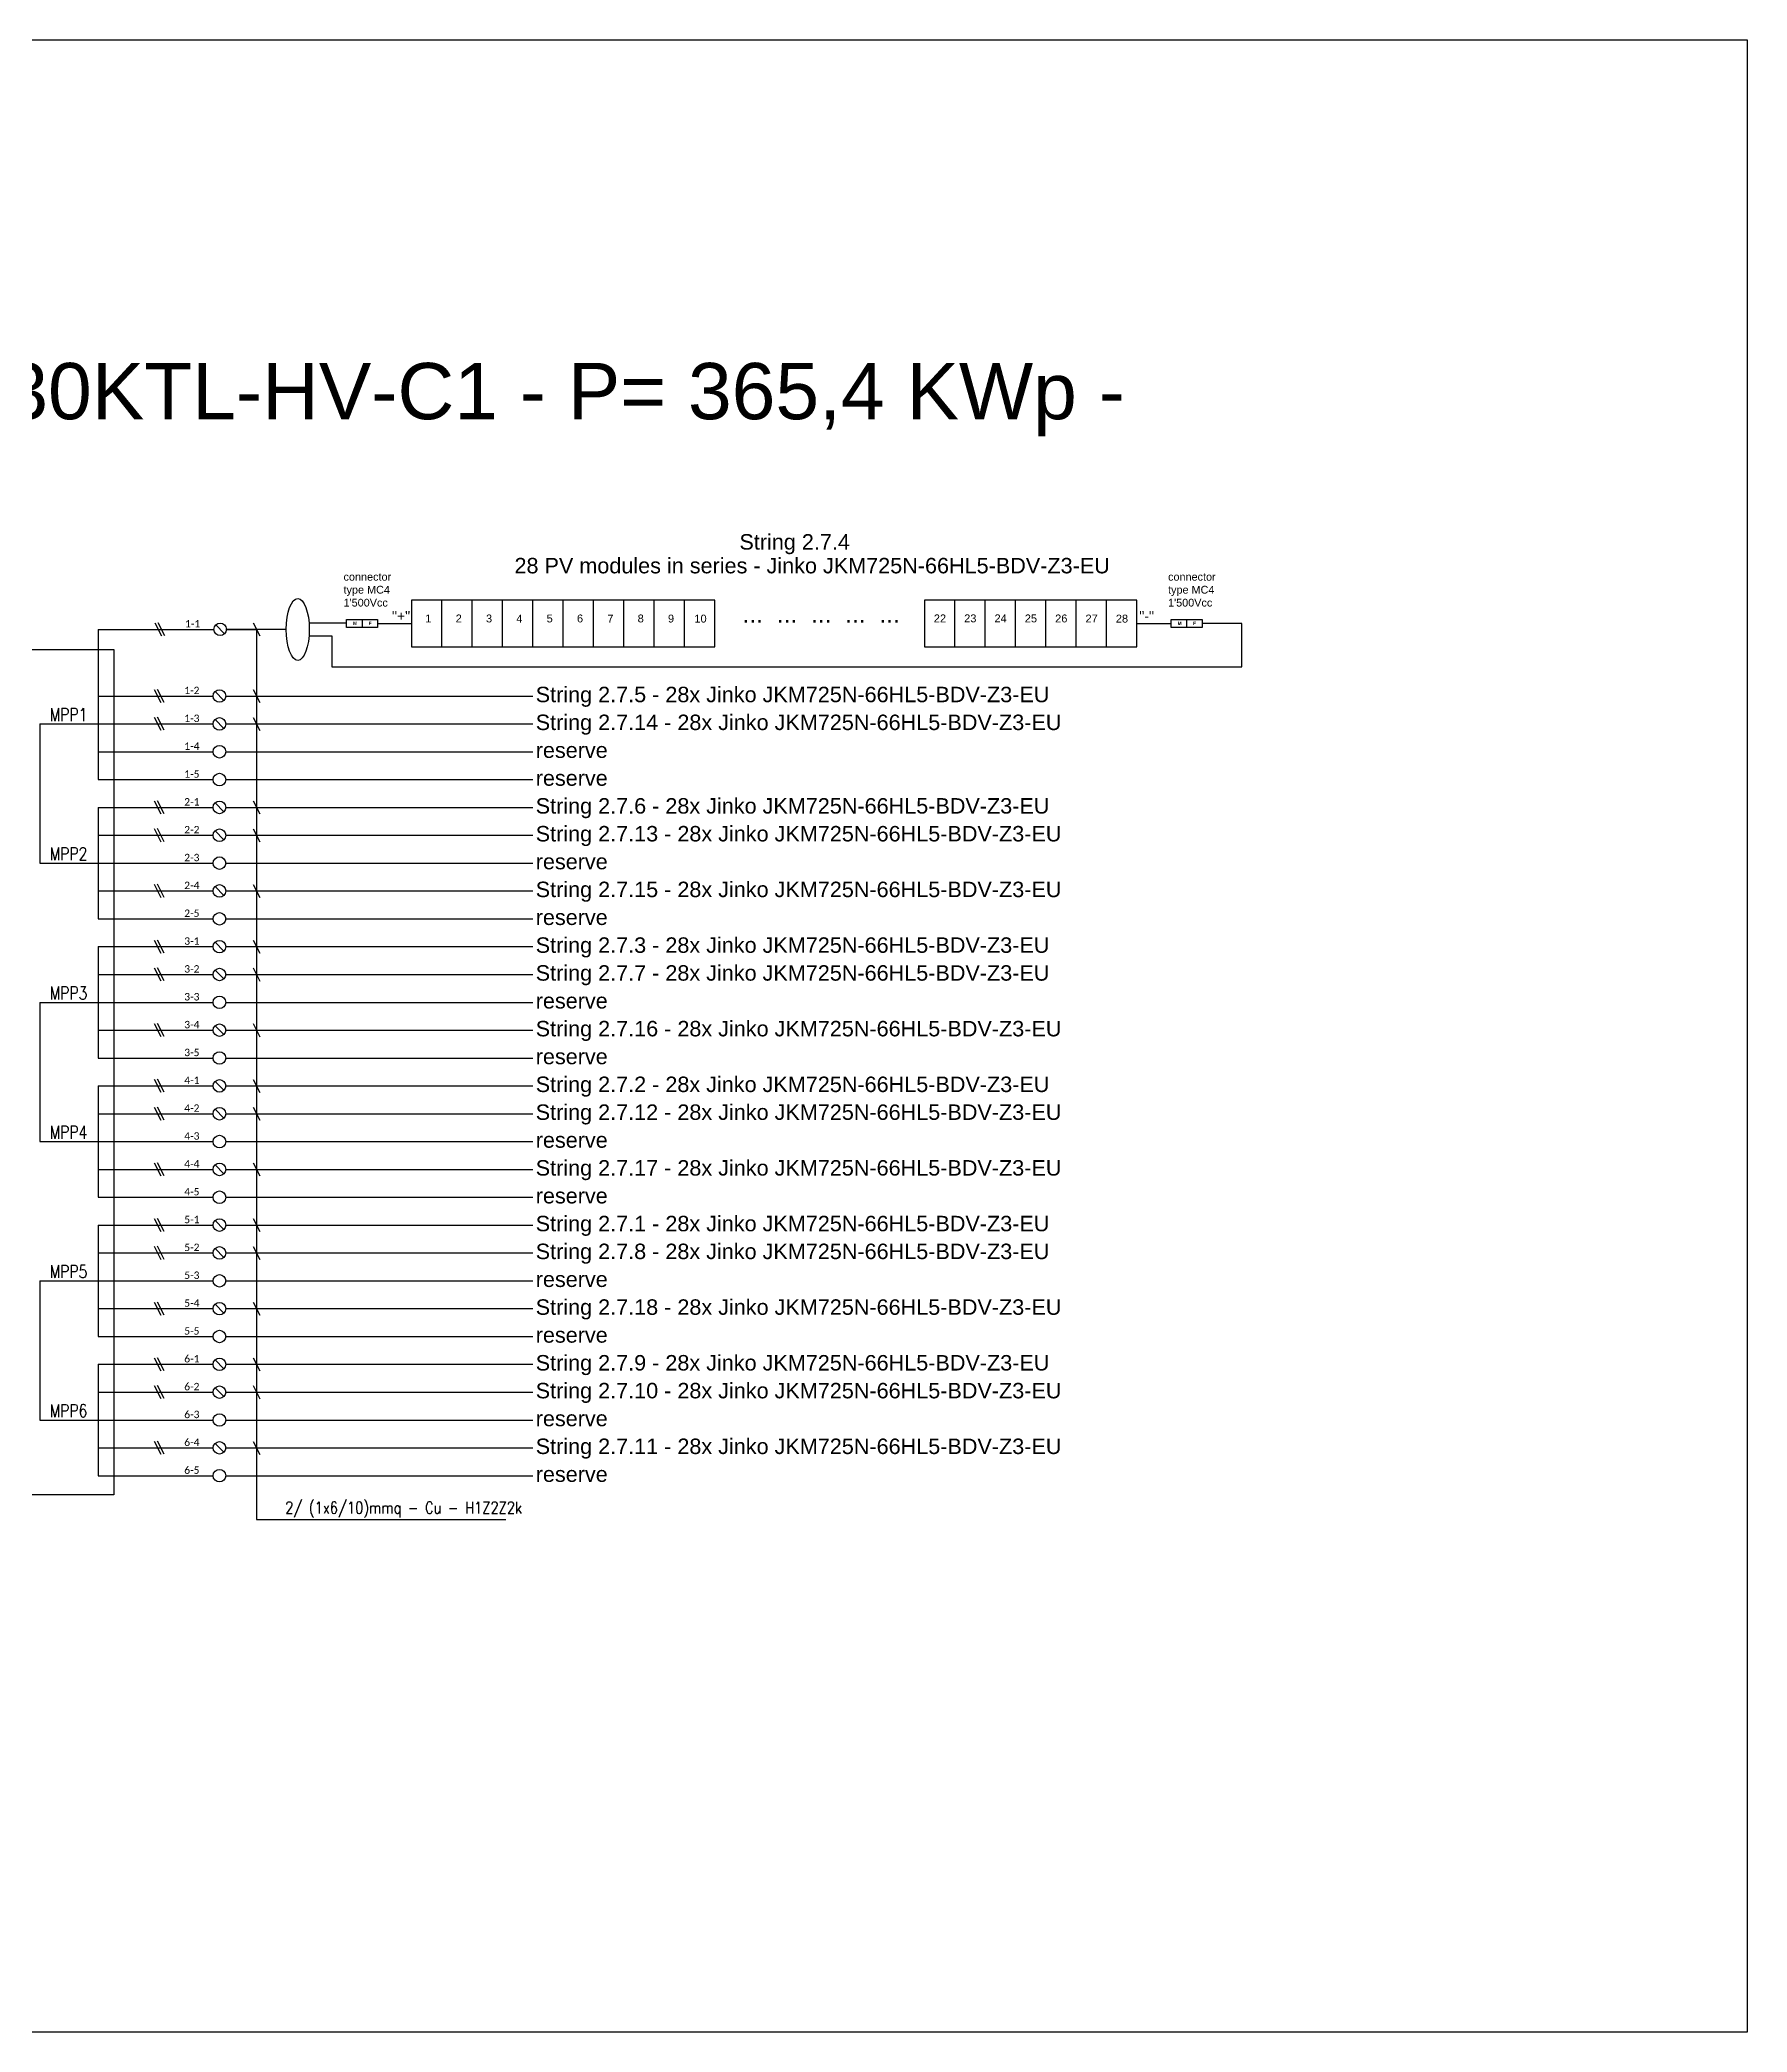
# Model space of a CAD drawing. Header units: millimetres. Extents: x 14856 to 141494, y 133975 to 167686.
# Drawn here: x 106175 to 112850, y 146011 to 153798 of the extents above; entities that cross this region are included whole.
import ezdxf

# ---------------------------------------------------------------- set-up
doc = ezdxf.new("R2010")
doc.units = ezdxf.units.MM
doc.linetypes.add('TRATTEGGIATA', pattern=[19.05, 12.7, -6.35])
doc.layers.add('-Testi', color=1, linetype='Continuous')
doc.layers.add('TRATTEGGIATA', color=40, linetype='TRATTEGGIATA')
doc.styles.add('Legend', font='calibri.ttf')
doc.styles.add('SIMPLEX', font='SIMPLEX', dxfattribs={"width": 0.8})
doc.styles.get("Standard").update_dxf_attribs({"font": 'arial.ttf'})

# ---------------------------------------------------------------- blocks, each defined once
blk = doc.blocks.new('P00')
at = {"color": 1}
for points in [[(-18.7, 25.7), (6.8, -25.3)], [(19.6, -25.3), (-5.9, 25.7)]]:
    blk.add_lwpolyline(points, dxfattribs=at)

msp = doc.modelspace()

# ---------------------------------------------------------------- linework, layer by layer
for points in [[(107628.1, 151608.3), (107628.1, 151425.9), (108813.8, 151425.9), (108813.8, 151607.8), (107628.1, 151607.8)], [(107746.7, 151425.9), (107746.7, 151607.8)], [(107865.2, 151425.7), (107865.2, 151607.5)], [(107983.8, 151425.4), (107983.8, 151607.2)], [(108102.4, 151425.9), (108102.4, 151607.8)], [(108221, 151425.7), (108221, 151607.5)], [(108339.5, 151425.4), (108339.5, 151607.2)], [(108458.1, 151425.9), (108458.1, 151607.8)], [(108576.7, 151425.7), (108576.7, 151607.5)], [(108695.3, 151425.4), (108695.3, 151607.2)], [(109633.8, 151608.3), (109633.8, 151425.9), (110463.9, 151425.9), (110463.9, 151607.8), (109633.8, 151607.8)], [(109752.4, 151425.9), (109752.4, 151607.8)], [(109871, 151425.7), (109871, 151607.5)], [(109989.6, 151425.4), (109989.6, 151607.2)], [(110108.2, 151425.9), (110108.2, 151607.8)], [(110226.7, 151425.7), (110226.7, 151607.5)], [(110226.7, 151425.7), (110226.7, 151607.5)], [(110345.3, 151425.4), (110345.3, 151607.2)], [(110345.3, 151425.4), (110345.3, 151607.2)], [(110463.9, 151425.9), (110463.9, 151607.8)], [(106403.2, 151493.9), (106403.2, 150906.7)], [(106897.5, 151476.5), (106862.8, 151511.3)], [(106901.8, 151493.9), (107021.8, 151493.9), (107021.8, 148014.4)], [(107009.1, 151519.4), (107034.6, 151468.4)], [(107009.1, 151519.4), (107034.6, 151468.4)], [(107434.6, 151532.4), (107434.6, 151501.8)], [(107495.2, 151517.1), (107628.1, 151517.1)], [(110464.4, 151517.1), (110597.3, 151517.1)], [(110657.9, 151532.4), (110657.9, 151501.8)], [(106894.6, 151215.9), (106859.9, 151250.6)], [(107009.1, 151258.8), (107034.6, 151207.7)], [(106175, 151124.4), (106403.2, 151124.4)], [(106175, 151124.4), (106175, 150580.2)], [(106894.6, 151107), (106859.9, 151141.8)], [(107009.1, 151149.9), (107034.6, 151098.9)], [(106403.2, 150797.9), (106403.2, 150362.5)], [(106894.6, 150780.5), (106859.9, 150815.3)], [(107009.1, 150823.4), (107034.6, 150772.4)], [(106894.6, 150671.7), (106859.9, 150706.5)], [(107009.1, 150714.6), (107034.6, 150663.6)], [(106175, 150580.2), (106403.2, 150580.2)], [(106894.6, 150454), (106859.9, 150488.8)], [(107009.1, 150496.9), (107034.6, 150445.9)], [(106403.2, 150253.7), (106403.2, 149818.4)], [(106894.6, 150236.3), (106859.9, 150271.1)], [(107009.1, 150279.2), (107034.6, 150228.2)], [(106894.6, 150127.5), (106859.9, 150162.3)], [(107009.1, 150170.4), (107034.6, 150119.4)], [(106175, 150036), (106403.2, 150036)], [(106175, 150036), (106175, 149491.8)], [(106894.6, 149909.8), (106859.9, 149944.6)], [(107009.1, 149952.7), (107034.6, 149901.7)], [(106403.2, 149709.5), (106403.2, 149274.2)], [(106894.6, 149692.1), (106859.9, 149726.9)], [(107009.1, 149735), (107034.6, 149684)], [(106894.6, 149583.3), (106859.9, 149618.1)], [(107009.1, 149626.2), (107034.6, 149575.2)], [(106175, 149491.8), (106403.2, 149491.8)], [(106894.6, 149365.6), (106859.9, 149400.4)], [(107009.1, 149408.5), (107034.6, 149357.5)], [(106403.2, 149165.3), (106403.2, 148730)], [(106894.6, 149147.9), (106859.9, 149182.7)], [(107009.1, 149190.8), (107034.6, 149139.8)], [(106894.6, 149039.1), (106859.9, 149073.9)], [(107009.1, 149082), (107034.6, 149031)], [(106175, 148947.6), (106403.2, 148947.6)], [(106175, 148947.6), (106175, 148403.4)], [(106894.6, 148821.4), (106859.9, 148856.2)], [(107009.1, 148864.3), (107034.6, 148813.3)], [(106403.2, 148621.1), (106403.2, 148185.8)], [(106894.6, 148603.7), (106859.9, 148638.5)], [(107009.1, 148646.6), (107034.6, 148595.6)], [(106894.6, 148494.9), (106859.9, 148529.7)], [(107009.1, 148537.8), (107034.6, 148486.8)], [(106175, 148403.4), (106403.2, 148403.4)], [(106894.6, 148277.2), (106859.9, 148312)], [(107009.1, 148320.1), (107034.6, 148269.1)], [(107021.8, 148014.4), (107996.8, 148014.4)]]:
    msp.add_lwpolyline(points)
at = {"color": 40, "linetype": 'Continuous'}
for points in [[(106403.2, 151493.9), (106855.6, 151493.9)], [(106403.2, 151233.3), (106852.6, 151233.3)], [(106901.8, 151233.3), (108102.3, 151233.3)], [(106403.2, 151124.4), (106852.6, 151124.4)], [(106901.8, 151124.4), (108102.3, 151124.4)], [(106403.2, 150797.9), (106852.6, 150797.9)], [(106901.8, 150797.9), (108102.3, 150797.9)], [(106403.2, 150689.1), (106852.6, 150689.1)], [(106901.8, 150689.1), (108102.3, 150689.1)], [(106403.2, 150471.4), (106852.6, 150471.4)], [(106901.8, 150471.4), (108102.3, 150471.4)], [(106403.2, 150253.7), (106852.6, 150253.7)], [(106901.8, 150253.7), (108102.3, 150253.7)], [(106403.2, 150144.9), (106852.6, 150144.9)], [(106901.8, 150144.9), (108102.3, 150144.9)], [(106403.2, 149927.2), (106852.6, 149927.2)], [(106901.8, 149927.2), (108102.3, 149927.2)]]:
    msp.add_lwpolyline(points, dxfattribs=at)
at = {"color": 40}
for points in [[(107138.5, 151493.9), (106904.7, 151493.9)], [(107228.2, 151518.9), (107373.2, 151518.9)], [(107228.2, 151468.9), (107316.7, 151468.9), (107316.7, 151346.8), (110873.6, 151346.8), (110873.5, 151517.1), (110718.5, 151517.1)]]:
    msp.add_lwpolyline(points, dxfattribs=at)
for points in [[(107373.9, 151532.4), (107495.2, 151532.4), (107495.2, 151501.8), (107373.9, 151501.8)], [(110597.3, 151532.4), (110718.5, 151532.4), (110718.5, 151501.8), (110597.3, 151501.8)], [(102784.3, 151415.2), (106464.4, 151415.2), (106464.4, 148110.8), (102784.3, 148110.8)]]:
    msp.add_lwpolyline(points, close=True)
at = {"color": 8, "linetype": 'Continuous'}
for points in [[(106403.2, 151015.6), (106852.6, 151015.6)], [(106901.8, 151015.6), (108102.3, 151015.6)], [(106403.2, 150906.7), (106852.6, 150906.7)], [(106901.8, 150906.7), (108102.3, 150906.7)], [(106403.2, 150580.2), (106852.6, 150580.2)], [(106901.8, 150580.2), (108102.3, 150580.2)], [(106403.2, 150362.5), (106852.6, 150362.5)], [(106901.8, 150362.5), (108102.3, 150362.5)], [(106403.2, 150036), (106852.6, 150036)], [(106901.8, 150036), (108102.3, 150036)], [(106403.2, 149818.4), (106852.6, 149818.4)], [(106901.8, 149818.4), (108102.3, 149818.4)], [(106403.2, 149491.8), (106852.6, 149491.8)], [(106901.8, 149491.8), (108102.3, 149491.8)], [(106403.2, 149274.2), (106852.6, 149274.2)], [(106901.8, 149274.2), (108102.3, 149274.2)], [(106403.2, 148947.6), (106852.6, 148947.6)], [(106901.8, 148947.6), (108102.3, 148947.6)], [(106403.2, 148730), (106852.6, 148730)], [(106901.8, 148730), (108102.3, 148730)], [(106403.2, 148403.4), (106852.6, 148403.4)], [(106901.8, 148403.4), (108102.3, 148403.4)], [(106403.2, 148185.8), (106852.6, 148185.8)], [(106901.8, 148185.8), (108102.3, 148185.8)]]:
    msp.add_lwpolyline(points, dxfattribs=at)
at = {"color": 7}
for centre in [(106880.1, 151493.9), (106877.2, 151233.3), (106877.2, 151124.4), (106877.2, 150797.9), (106877.2, 150689.1), (106877.2, 150471.4), (106877.2, 150253.7), (106877.2, 150144.9), (106877.2, 149927.2), (106877.2, 149709.5), (106877.2, 149600.7), (106877.2, 149383), (106877.2, 149165.3), (106877.2, 149056.5), (106877.2, 148838.8), (106877.2, 148621.1), (106877.2, 148512.3), (106877.2, 148294.6)]:
    msp.add_circle(centre, 24.6, dxfattribs=at)
at = {"color": 8}
for centre in [(106877.2, 151015.6), (106877.2, 150906.7), (106877.2, 150580.2), (106877.2, 150362.5), (106877.2, 150036), (106877.2, 149818.4), (106877.2, 149491.8), (106877.2, 149274.2), (106877.2, 148947.6), (106877.2, 148730), (106877.2, 148403.4), (106877.2, 148185.8)]:
    msp.add_circle(centre, 24.6, dxfattribs=at)
msp.add_ellipse((107183.4, 151493.9), major_axis=(0, -121.1), ratio=0.370747)
at = {"layer": 'Defpoints', "color": 1}
msp.add_lwpolyline([(100788.1, 153798.2), (112849.6, 153798.2), (112849.6, 146010.8), (100788.1, 146010.8)], close=True, dxfattribs=at)
at = {"layer": 'TRATTEGGIATA', "color": 40, "linetype": 'Continuous', "ltscale": 0.5}
for points in [[(106403.2, 149709.5), (106852.6, 149709.5)], [(106901.8, 149709.5), (108102.3, 149709.5)], [(106403.2, 149600.7), (106852.6, 149600.7)], [(106901.8, 149600.7), (108102.3, 149600.7)], [(106403.2, 149383), (106852.6, 149383)], [(106901.8, 149383), (108102.3, 149383)], [(106403.2, 149165.3), (106852.6, 149165.3)], [(106901.8, 149165.3), (108102.3, 149165.3)], [(106403.2, 149056.5), (106852.6, 149056.5)], [(106901.8, 149056.5), (108102.3, 149056.5)], [(106403.2, 148838.8), (106852.6, 148838.8)], [(106901.8, 148838.8), (108102.3, 148838.8)], [(106403.2, 148621.1), (106852.6, 148621.1)], [(106901.8, 148621.1), (108102.3, 148621.1)], [(106403.2, 148512.3), (106852.6, 148512.3)], [(106901.8, 148512.3), (108102.3, 148512.3)], [(106403.2, 148294.6), (106852.6, 148294.6)], [(106901.8, 148294.6), (108102.3, 148294.6)]]:
    msp.add_lwpolyline(points, dxfattribs=at)

# ---------------------------------------------------------------- block references
for p in [(106643.8, 151494.1), (106640.9, 151233.4), (106640.9, 151124.6), (106640.9, 150798.1), (106640.9, 150689.2), (106640.9, 150471.6), (106640.9, 150253.9), (106640.9, 150145), (106640.9, 149927.4), (106640.9, 149709.7), (106640.9, 149600.9), (106640.9, 149383.2), (106640.9, 149165.5), (106640.9, 149056.7), (106640.9, 148839), (106640.9, 148621.3), (106640.9, 148512.5), (106640.9, 148294.8)]:
    msp.add_blockref('P00', p)

# ---------------------------------------------------------------- texts
at = {"layer": '-Testi', "color": 7, "attachment_point": 5, "style": 'SIMPLEX'}
for s, insert, char_height, width in [('MPP1', (106286.9, 151160.7), 50, 54.432), ('MPP2', (106286.9, 150616.5), 50, 54.432), ('MPP3', (106286.9, 150072.3), 50, 54.432), ('MPP4', (106286.9, 149528.1), 50, 54.432), ('MPP5', (106286.9, 148983.9), 50, 54.432), ('MPP6', (106286.9, 148439.7), 50, 54.432), ('2/ (1x6/10)mmq - Cu - H1Z2Z2k', (107597, 148053), 46.621, 1811.153)]:
    msp.add_mtext(s, dxfattribs=dict(at, insert=insert, char_height=char_height, width=width))
at = {"attachment_point": 1}
for s, insert, char_height, width in [('INVERTER 2.7 - TBEA TS330KTL-HV-C1 - P= 365,4 KWp - P= 330 KWac @40°C', (102245.1, 152535.2), 220, 8459.921), ("connector type MC4\\P1'500Vcc", (107362.3, 151714.6), 30.344, 266.347), ('28 PV modules in series - Jinko JKM725N-66{\\C7;HL5-BD}V-Z3-EU', (108030.6, 151773.3), 60.443, 2681.977), ("connector type MC4\\P1'500Vcc", (110585.6, 151714.6), 30.344, 266.347), ("''+''", (107551.4, 151565.1), 38.08, 72.401), ('1 ', (107681.9, 151551.9), 30.84, 30.845), ('2 ', (107800.5, 151551.9), 30.84, 30.845), ('3 ', (107919.1, 151551.9), 30.84, 30.845), ('4 ', (108037.7, 151551.3), 30.84, 30.845), ('5 ', (108156.2, 151551.9), 30.84, 30.845), ('6 ', (108274.8, 151551.9), 30.84, 30.845), ('7 ', (108393.4, 151551.3), 30.84, 30.845), ('8 ', (108512, 151551.9), 30.84, 30.845), ('9 ', (108630.5, 151551.6), 30.84, 30.845), ('10 ', (108733.9, 151551.3), 30.84, 30.845), ('22 ', (109669.9, 151552.1), 30.84, 30.845), ('23 ', (109788.5, 151552.4), 30.84, 30.845), ('24 ', (109907.1, 151552.4), 30.84, 30.845), ('25 ', (110025.6, 151552.1), 30.84, 30.845), ('26 ', (110144.2, 151551.9), 30.84, 30.845), ('27', (110262.8, 151551.6), 30.84, 30.845), ('28 ', (110381.4, 151551.3), 30.84, 30.845), ("''-''", (110472.7, 151565.1), 38.08, 72.401), ('\\pxql;{\\fArial|b1|i0|c0|p34;M}', (107399.4, 151524.1), 13.785, 16.703), ('\\pxql;{\\fArial|b1|i0|c0|p34;F}', (107460, 151524.1), 13.785, 16.703), ('...  ...  ...  ...  ... ', (108922.2, 151588.9), 68.894, 747.028), ('\\pxql;{\\fArial|b1|i0|c0|p34;M}', (110622.7, 151524.1), 13.785, 16.703), ('\\pxql;{\\fArial|b1|i0|c0|p34;F}', (110683.3, 151524.1), 13.785, 16.703)]:
    msp.add_mtext(s, dxfattribs=dict(at, insert=insert, char_height=char_height, width=width))
at = {"color": 7, "char_height": 60.44, "width": 4500, "attachment_point": 1}
for s, insert in [('String 2.7.4', (108910, 151866.1)), ('String 2.7.5 - 28x Jinko JKM725N-66HL5-BDV-Z3-EU', (108113.6, 151269.6)), ('String 2.7.14 - 28x Jinko JKM725N-66HL5-BDV-Z3-EU', (108113.6, 151160.7)), ('String 2.7.6 - 28x Jinko JKM725N-66HL5-BDV-Z3-EU', (108113.6, 150834.2)), ('String 2.7.13 - 28x Jinko JKM725N-66HL5-BDV-Z3-EU', (108113.6, 150725.4)), ('String 2.7.15 - 28x Jinko JKM725N-66HL5-BDV-Z3-EU', (108113.6, 150507.7)), ('String 2.7.3 - 28x Jinko JKM725N-66HL5-BDV-Z3-EU', (108113.6, 150290)), ('String 2.7.7 - 28x Jinko JKM725N-66HL5-BDV-Z3-EU', (108113.6, 150181.2)), ('String 2.7.16 - 28x Jinko JKM725N-66HL5-BDV-Z3-EU', (108113.6, 149963.5)), ('String 2.7.2 - 28x Jinko JKM725N-66HL5-BDV-Z3-EU', (108113.6, 149745.8)), ('String 2.7.12 - 28x Jinko JKM725N-66HL5-BDV-Z3-EU', (108113.6, 149637)), ('String 2.7.17 - 28x Jinko JKM725N-66HL5-BDV-Z3-EU', (108113.6, 149419.3)), ('String 2.7.1 - 28x Jinko JKM725N-66HL5-BDV-Z3-EU', (108113.6, 149201.6)), ('String 2.7.8 - 28x Jinko JKM725N-66HL5-BDV-Z3-EU', (108113.6, 149092.8)), ('String 2.7.18 - 28x Jinko JKM725N-66HL5-BDV-Z3-EU', (108113.6, 148875.1)), ('String 2.7.9 - 28x Jinko JKM725N-66HL5-BDV-Z3-EU', (108113.6, 148657.4)), ('String 2.7.10 - 28x Jinko JKM725N-66HL5-BDV-Z3-EU', (108113.6, 148548.6)), ('String 2.7.11 - 28x Jinko JKM725N-66HL5-BDV-Z3-EU', (108113.6, 148330.9))]:
    msp.add_mtext(s, dxfattribs=dict(at, insert=insert))
at = {"color": 7, "char_height": 28.91, "width": 87.837, "attachment_point": 1, "style": 'Legend'}
for s, insert in [('1-1', (106742.4, 151530.2)), ('1-2', (106739.5, 151269.6)), ('1-3', (106739.5, 151160.7)), ('2-1', (106739.5, 150834.2)), ('2-2', (106739.5, 150725.4)), ('2-4', (106739.5, 150507.7)), ('3-1', (106739.5, 150290)), ('3-2', (106739.5, 150181.2)), ('3-4', (106739.5, 149963.5)), ('4-1', (106739.5, 149745.8)), ('4-2', (106739.5, 149637)), ('4-4', (106739.5, 149419.3)), ('5-1', (106739.5, 149201.6)), ('5-2', (106739.5, 149092.8)), ('5-4', (106739.5, 148875.1)), ('6-1', (106739.5, 148657.4)), ('6-2', (106739.5, 148548.6)), ('6-4', (106739.5, 148330.9))]:
    msp.add_mtext(s, dxfattribs=dict(at, insert=insert))
at = {"color": 8, "char_height": 28.91, "width": 87.837, "attachment_point": 1, "style": 'Legend'}
for s, insert in [('1-4', (106739.5, 151051.9)), ('1-5', (106739.5, 150943)), ('2-3', (106739.5, 150616.5)), ('2-5', (106739.5, 150398.8)), ('3-3', (106739.5, 150072.3)), ('3-5', (106739.5, 149854.6)), ('4-3', (106739.5, 149528.1)), ('4-5', (106739.5, 149310.4)), ('5-3', (106739.5, 148983.9)), ('5-5', (106739.5, 148766.2)), ('6-3', (106739.5, 148439.7)), ('6-5', (106739.5, 148222.1))]:
    msp.add_mtext(s, dxfattribs=dict(at, insert=insert))
at = {"color": 8, "char_height": 60.44, "width": 4500, "attachment_point": 1}
for insert in [(108113.6, 151051.9), (108113.6, 150943), (108113.6, 150616.5), (108113.6, 150398.8), (108113.6, 150072.3), (108113.6, 149854.6), (108113.6, 149528.1), (108113.6, 149310.4), (108113.6, 148983.9), (108113.6, 148766.2), (108113.6, 148439.7), (108113.6, 148222.1)]:
    msp.add_mtext('reserve', dxfattribs=dict(at, insert=insert))

doc.saveas('drawing.dxf')
